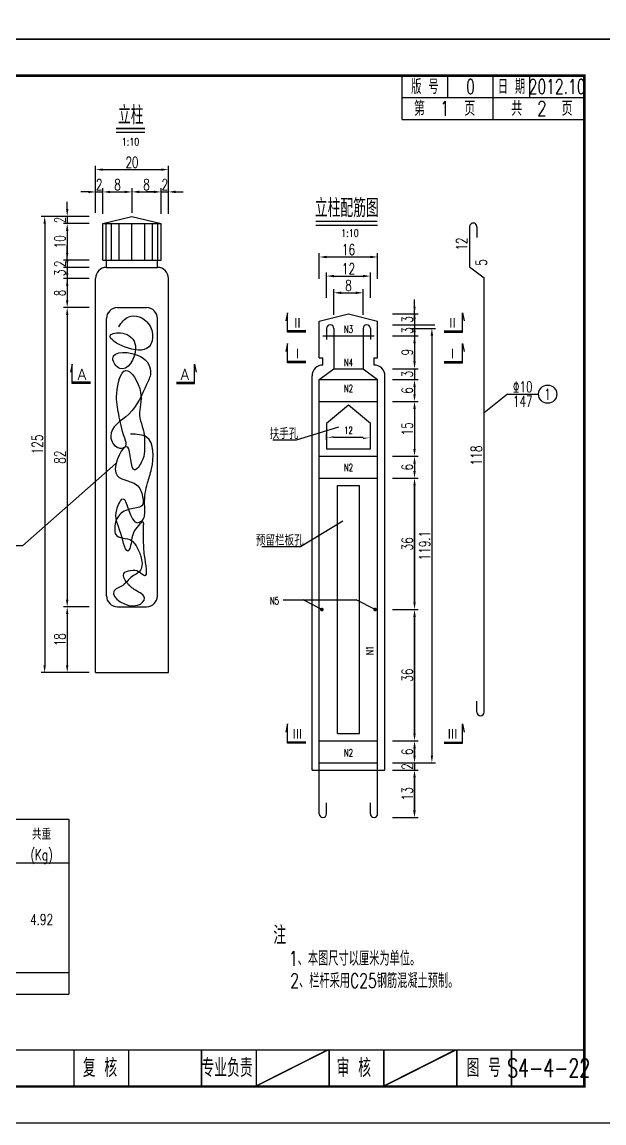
# Model space of a CAD drawing. Header units: millimetres. Extents: x -51 to 12129, y -1309 to -715.
# Drawn here: x 9865.5 to 10025.1, y -1308.7 to -1007 of the extents above; entities that cross this region are included whole.
import ezdxf
from ezdxf.enums import TextEntityAlignment as Align

# ---------------------------------------------------------------- set-up
doc = ezdxf.new("R2010")
doc.units = ezdxf.units.MM
doc.header["$LTSCALE"] = 0.25
for name, color, linetype in [('10', 1, 'Continuous'), ('DIMENSION', 2, 'Continuous'), ('图框', 7, 'Continuous'), ('尺寸标注', 2, 'Continuous'), ('文字', 7, 'Continuous'), ('标注', 4, 'Continuous'), ('次轮廓线', 7, 'Continuous'), ('钢筋', 6, 'Continuous')]:
    doc.layers.add(name, color=color, linetype=linetype)
doc.layers.add('TEXT', color=7, linetype='Continuous', lineweight=18)
doc.styles.get("Standard").update_dxf_attribs({"font": 'simplex1.shx', "width": 0.7, "bigfont": 'hztxt.shx'})
doc.styles.add('TEXT', font='simplex1.shx', dxfattribs={"width": 0.7, "bigfont": 'hztxt.shx'})
doc.dimstyles.new('比例：1：10', dxfattribs={"dimscale": 0, "dimtxt": 3, "dimasz": 2, "dimexe": 1, "dimexo": 1, "dimgap": 0.5, "dimtad": 1, "dimdec": 1, "dimzin": 9, "dimdsep": 46, "dimtxsty": 'Standard', "dimcen": 0.5, "dimclrd": 256, "dimclre": 256, "dimclrt": 256, "dimadec": 1, "dimazin": 2, "dimtfac": 1, "dimtdec": 1, "dimtix": 1, "dimtmove": 2, "dimatfit": 3, "dimfxl": 0, "dimtolj": 1, "dimtzin": 0, "dimlwd": -1, "dimlwe": -1, "dimarcsym": 0})

# ---------------------------------------------------------------- blocks, each defined once
blk = doc.blocks.new('DIM')
blk.add_lwpolyline([(-1, -0.1, 0.2, 0, 0), (0, 0, 0, 0, 0)], format="xyseb")
blk = doc.blocks.new('*D1504')
at = {"layer": 'Defpoints', "color": 0}
for p in [(9887.68, -1053.52), (9887.68, -1056.29), (9885.68, -1060.2)]:
    blk.add_point(p, dxfattribs=at)
at = {"layer": '标注'}
for p, q in [((9885.68, -1059.2), (9885.68, -1052.52)), ((9887.68, -1055.29), (9887.68, -1052.52)), ((9883.68, -1053.52), (9881.68, -1053.52)), ((9885.68, -1053.52), (9887.68, -1053.52)), ((9889.68, -1053.52), (9891.68, -1053.52))]:
    blk.add_line(p, q, dxfattribs=at)
for points in [[(9883.68, -1053.19), (9883.68, -1053.85), (9885.68, -1053.52)], [(9889.68, -1053.19), (9889.68, -1053.85), (9887.68, -1053.52)]]:
    blk.add_solid(points, dxfattribs=at)
at = {"layer": '标注', "insert": (9886.68, -1051.52), "char_height": 3, "attachment_point": 5}
blk.add_mtext('\\A1;2', dxfattribs=at)
blk = doc.blocks.new('*D1628')
at = {"layer": 'Defpoints', "color": 0}
for p in [(9895.68, -1053.52), (9895.68, -1060.21), (9887.68, -1062.21)]:
    blk.add_point(p, dxfattribs=at)
at = {"layer": '标注'}
for p, q in [((9887.68, -1059.52), (9887.68, -1052.52)), ((9895.68, -1059.21), (9895.68, -1052.52)), ((9889.68, -1053.52), (9893.68, -1053.52))]:
    blk.add_line(p, q, dxfattribs=at)
for points in [[(9889.68, -1053.19), (9889.68, -1053.85), (9887.68, -1053.52)], [(9893.68, -1053.19), (9893.68, -1053.85), (9895.68, -1053.52)]]:
    blk.add_solid(points, dxfattribs=at)
at = {"layer": '标注', "insert": (9891.68, -1051.52), "char_height": 3, "attachment_point": 5}
blk.add_mtext('\\A1;8', dxfattribs=at)
blk = doc.blocks.new('*D1629')
at = {"layer": 'Defpoints', "color": 0}
for p in [(9903.68, -1053.51), (9895.68, -1060.21), (9903.68, -1062.21)]:
    blk.add_point(p, dxfattribs=at)
at = {"layer": '标注'}
for p, q in [((9895.68, -1059.21), (9895.68, -1052.51)), ((9903.68, -1059.51), (9903.68, -1052.51)), ((9897.68, -1053.51), (9901.68, -1053.51))]:
    blk.add_line(p, q, dxfattribs=at)
for points in [[(9897.68, -1053.17), (9897.68, -1053.84), (9895.68, -1053.51)], [(9901.68, -1053.17), (9901.68, -1053.84), (9903.68, -1053.51)]]:
    blk.add_solid(points, dxfattribs=at)
at = {"layer": '标注', "insert": (9899.68, -1051.51), "char_height": 3, "attachment_point": 5}
blk.add_mtext('\\A1;8', dxfattribs=at)
blk = doc.blocks.new('*D1630')
at = {"layer": 'Defpoints', "color": 0}
for p in [(9905.68, -1053.51), (9903.68, -1059.51), (9905.68, -1078.67)]:
    blk.add_point(p, dxfattribs=at)
at = {"layer": '标注'}
for p, q in [((9903.68, -1058.51), (9903.68, -1052.51)), ((9905.68, -1059.51), (9905.68, -1052.51)), ((9901.68, -1053.51), (9899.68, -1053.51)), ((9903.68, -1053.51), (9905.68, -1053.51)), ((9907.68, -1053.51), (9909.68, -1053.51))]:
    blk.add_line(p, q, dxfattribs=at)
for points in [[(9901.68, -1053.17), (9901.68, -1053.84), (9903.68, -1053.51)], [(9907.68, -1053.17), (9907.68, -1053.84), (9905.68, -1053.51)]]:
    blk.add_solid(points, dxfattribs=at)
at = {"layer": '标注', "insert": (9904.68, -1051.51), "char_height": 3, "attachment_point": 5}
blk.add_mtext('\\A1;2', dxfattribs=at)
blk = doc.blocks.new('*D1505')
at = {"layer": 'Defpoints', "color": 0}
for p in [(9905.68, -1047.4), (9885.68, -1060.2), (9905.68, -1078.67)]:
    blk.add_point(p, dxfattribs=at)
at = {"layer": '标注'}
for p, q in [((9885.68, -1053.4), (9885.68, -1046.4)), ((9905.68, -1053.4), (9905.68, -1046.4)), ((9887.68, -1047.4), (9903.68, -1047.4))]:
    blk.add_line(p, q, dxfattribs=at)
for points in [[(9887.68, -1047.07), (9887.68, -1047.73), (9885.68, -1047.4)], [(9903.68, -1047.07), (9903.68, -1047.73), (9905.68, -1047.4)]]:
    blk.add_solid(points, dxfattribs=at)
at = {"layer": '标注', "insert": (9895.68, -1045.4), "char_height": 3, "attachment_point": 5}
blk.add_mtext('\\A1;20', dxfattribs=at)
blk = doc.blocks.new('*D1631')
at = {"layer": 'Defpoints', "color": 0}
for p in [(9895.68, -1060.21), (9877.91, -1062.21), (9895.62, -1062.21)]:
    blk.add_point(p, dxfattribs=at)
at = {"layer": '标注'}
for p, q in [((9877.91, -1058.21), (9877.91, -1056.21)), ((9883.91, -1060.21), (9876.91, -1060.21)), ((9877.91, -1060.21), (9877.91, -1062.21)), ((9883.91, -1062.21), (9876.91, -1062.21)), ((9877.91, -1064.21), (9877.91, -1066.21))]:
    blk.add_line(p, q, dxfattribs=at)
for points in [[(9877.58, -1058.21), (9878.24, -1058.21), (9877.91, -1060.21)], [(9877.58, -1064.21), (9878.24, -1064.21), (9877.91, -1062.21)]]:
    blk.add_solid(points, dxfattribs=at)
at = {"layer": '标注', "insert": (9875.91, -1061.21), "char_height": 3, "attachment_point": 5, "rotation": 90}
blk.add_mtext('\\A1;2', dxfattribs=at)
blk = doc.blocks.new('*D1506')
at = {"layer": 'Defpoints', "color": 0}
for p in [(9895.62, -1062.21), (9877.91, -1072.21), (9903.68, -1072.21)]:
    blk.add_point(p, dxfattribs=at)
at = {"layer": '标注'}
for p, q in [((9883.91, -1062.21), (9876.91, -1062.21)), ((9877.91, -1064.21), (9877.91, -1070.21)), ((9883.91, -1072.21), (9876.91, -1072.21))]:
    blk.add_line(p, q, dxfattribs=at)
for points in [[(9877.58, -1064.21), (9878.24, -1064.21), (9877.91, -1062.21)], [(9877.58, -1070.21), (9878.24, -1070.21), (9877.91, -1072.21)]]:
    blk.add_solid(points, dxfattribs=at)
at = {"layer": '标注', "insert": (9875.91, -1067.21), "char_height": 3, "attachment_point": 5, "rotation": 90}
blk.add_mtext('\\A1;10', dxfattribs=at)
blk = doc.blocks.new('*D1507')
at = {"layer": 'Defpoints', "color": 0}
for p in [(9895.62, -1072.21), (9877.91, -1074.21), (9890.1, -1074.21)]:
    blk.add_point(p, dxfattribs=at)
at = {"layer": '标注'}
for p, q in [((9877.91, -1070.21), (9877.91, -1068.21)), ((9883.91, -1072.21), (9876.91, -1072.21)), ((9877.91, -1072.21), (9877.91, -1074.21)), ((9883.91, -1074.21), (9876.91, -1074.21)), ((9877.91, -1076.21), (9877.91, -1078.21))]:
    blk.add_line(p, q, dxfattribs=at)
for points in [[(9877.58, -1070.21), (9878.24, -1070.21), (9877.91, -1072.21)], [(9877.58, -1076.21), (9878.24, -1076.21), (9877.91, -1074.21)]]:
    blk.add_solid(points, dxfattribs=at)
at = {"layer": '标注', "insert": (9875.91, -1073.21), "char_height": 3, "attachment_point": 5, "rotation": 90}
blk.add_mtext('\\A1;2', dxfattribs=at)
blk = doc.blocks.new('*D1632')
at = {"layer": 'Defpoints', "color": 0}
for p in [(9895.62, -1074.21), (9877.91, -1077.21), (9885.68, -1077.21)]:
    blk.add_point(p, dxfattribs=at)
at = {"layer": '标注'}
for p, q in [((9877.91, -1072.21), (9877.91, -1070.21)), ((9883.91, -1074.21), (9876.91, -1074.21)), ((9877.91, -1074.21), (9877.91, -1077.21)), ((9883.91, -1077.21), (9876.91, -1077.21)), ((9877.91, -1079.21), (9877.91, -1081.21))]:
    blk.add_line(p, q, dxfattribs=at)
for points in [[(9877.58, -1072.21), (9878.24, -1072.21), (9877.91, -1074.21)], [(9877.58, -1079.21), (9878.24, -1079.21), (9877.91, -1077.21)]]:
    blk.add_solid(points, dxfattribs=at)
at = {"layer": '标注', "insert": (9875.91, -1075.71), "char_height": 3, "attachment_point": 5, "rotation": 90}
blk.add_mtext('\\A1;3', dxfattribs=at)
blk = doc.blocks.new('*D1633')
at = {"layer": 'Defpoints', "color": 0}
for p in [(9885.68, -1077.21), (9877.91, -1085.21), (9893.04, -1085.21)]:
    blk.add_point(p, dxfattribs=at)
at = {"layer": '标注'}
for p, q in [((9883.91, -1077.21), (9876.91, -1077.21)), ((9877.91, -1079.21), (9877.91, -1083.21)), ((9883.91, -1085.21), (9876.91, -1085.21))]:
    blk.add_line(p, q, dxfattribs=at)
for points in [[(9877.58, -1079.21), (9878.24, -1079.21), (9877.91, -1077.21)], [(9877.58, -1083.21), (9878.24, -1083.21), (9877.91, -1085.21)]]:
    blk.add_solid(points, dxfattribs=at)
at = {"layer": '标注', "insert": (9875.91, -1081.21), "char_height": 3, "attachment_point": 5, "rotation": 90}
blk.add_mtext('\\A1;8', dxfattribs=at)
blk = doc.blocks.new('*D1508')
at = {"layer": 'Defpoints', "color": 0}
for p in [(9893.04, -1085.21), (9877.91, -1167.21), (9904.72, -1167.21)]:
    blk.add_point(p, dxfattribs=at)
at = {"layer": '标注'}
for p, q in [((9883.91, -1085.21), (9876.91, -1085.21)), ((9877.91, -1087.21), (9877.91, -1165.21)), ((9883.91, -1167.21), (9876.91, -1167.21))]:
    blk.add_line(p, q, dxfattribs=at)
for points in [[(9877.58, -1087.21), (9878.24, -1087.21), (9877.91, -1085.21)], [(9877.58, -1165.21), (9878.24, -1165.21), (9877.91, -1167.21)]]:
    blk.add_solid(points, dxfattribs=at)
at = {"layer": '标注', "insert": (9875.91, -1126.21), "char_height": 3, "attachment_point": 5, "rotation": 90}
blk.add_mtext('\\A1;82', dxfattribs=at)
blk = doc.blocks.new('*D1509')
at = {"layer": 'Defpoints', "color": 0}
for p in [(9893.04, -1167.21), (9877.91, -1185.21), (9904.72, -1185.21)]:
    blk.add_point(p, dxfattribs=at)
at = {"layer": '标注'}
for p, q in [((9883.91, -1167.21), (9876.91, -1167.21)), ((9877.91, -1169.21), (9877.91, -1183.21)), ((9883.91, -1185.21), (9876.91, -1185.21))]:
    blk.add_line(p, q, dxfattribs=at)
for points in [[(9877.58, -1169.21), (9878.24, -1169.21), (9877.91, -1167.21)], [(9877.58, -1183.21), (9878.24, -1183.21), (9877.91, -1185.21)]]:
    blk.add_solid(points, dxfattribs=at)
at = {"layer": '标注', "insert": (9875.91, -1176.21), "char_height": 3, "attachment_point": 5, "rotation": 90}
blk.add_mtext('\\A1;18', dxfattribs=at)
blk = doc.blocks.new('*D1634')
at = {"layer": 'Defpoints', "color": 0}
for p in [(9895.68, -1060.21), (9871.73, -1185.21), (9895.68, -1185.21)]:
    blk.add_point(p, dxfattribs=at)
at = {"layer": '标注'}
for p, q in [((9877.73, -1060.21), (9870.73, -1060.21)), ((9871.73, -1062.21), (9871.73, -1183.21)), ((9877.73, -1185.21), (9870.73, -1185.21))]:
    blk.add_line(p, q, dxfattribs=at)
for points in [[(9871.39, -1062.21), (9872.06, -1062.21), (9871.73, -1060.21)], [(9871.39, -1183.21), (9872.06, -1183.21), (9871.73, -1185.21)]]:
    blk.add_solid(points, dxfattribs=at)
at = {"layer": '标注', "insert": (9869.73, -1122.71), "char_height": 3, "attachment_point": 5, "rotation": 90}
blk.add_mtext('\\A1;125', dxfattribs=at)
blk = doc.blocks.new('*D1635')
at = {"layer": 'Defpoints', "color": 0}
for p in [(9959.05, -1081.16), (9951.05, -1092.96), (9959.05, -1092.96)]:
    blk.add_point(p, dxfattribs=at)
at = {"layer": '标注'}
for p, q in [((9951.05, -1087.16), (9951.05, -1080.16)), ((9953.05, -1081.16), (9957.05, -1081.16)), ((9959.05, -1087.16), (9959.05, -1080.16))]:
    blk.add_line(p, q, dxfattribs=at)
for points in [[(9953.05, -1080.83), (9953.05, -1081.5), (9951.05, -1081.16)], [(9957.05, -1080.83), (9957.05, -1081.5), (9959.05, -1081.16)]]:
    blk.add_solid(points, dxfattribs=at)
at = {"layer": '标注', "insert": (9955.05, -1079.16), "char_height": 3, "attachment_point": 5}
blk.add_mtext('\\A1;8', dxfattribs=at)
blk = doc.blocks.new('*D1636')
at = {"layer": 'Defpoints', "color": 0}
for p in [(9961.05, -1076.58), (9949.05, -1092.96), (9961.05, -1092.96)]:
    blk.add_point(p, dxfattribs=at)
at = {"layer": '标注'}
for p, q in [((9949.05, -1082.58), (9949.05, -1075.58)), ((9951.05, -1076.58), (9959.05, -1076.58)), ((9961.05, -1082.58), (9961.05, -1075.58))]:
    blk.add_line(p, q, dxfattribs=at)
for points in [[(9951.05, -1076.24), (9951.05, -1076.91), (9949.05, -1076.58)], [(9959.05, -1076.24), (9959.05, -1076.91), (9961.05, -1076.58)]]:
    blk.add_solid(points, dxfattribs=at)
at = {"layer": '标注', "insert": (9955.05, -1074.58), "char_height": 3, "attachment_point": 5}
blk.add_mtext('\\A1;12', dxfattribs=at)
blk = doc.blocks.new('*D1637')
at = {"layer": 'Defpoints', "color": 0}
for p in [(9963.05, -1071.34), (9947.05, -1093.06), (9963.05, -1093.06)]:
    blk.add_point(p, dxfattribs=at)
at = {"layer": '标注'}
for p, q in [((9947.05, -1077.34), (9947.05, -1070.34)), ((9963.05, -1077.34), (9963.05, -1070.34)), ((9949.05, -1071.34), (9961.05, -1071.34))]:
    blk.add_line(p, q, dxfattribs=at)
for points in [[(9949.05, -1071.01), (9949.05, -1071.68), (9947.05, -1071.34)], [(9961.05, -1071.01), (9961.05, -1071.68), (9963.05, -1071.34)]]:
    blk.add_solid(points, dxfattribs=at)
at = {"layer": '标注', "insert": (9955.05, -1069.34), "char_height": 3, "attachment_point": 5}
blk.add_mtext('\\A1;16', dxfattribs=at)
blk = doc.blocks.new('*D1638')
at = {"layer": 'Defpoints', "color": 0}
for p in [(9955.05, -1086.96), (9960.05, -1089.96), (9973.16, -1089.96)]:
    blk.add_point(p, dxfattribs=at)
at = {"layer": '标注'}
for p, q in [((9973.16, -1084.96), (9973.16, -1082.96)), ((9967.16, -1086.96), (9974.16, -1086.96)), ((9973.16, -1086.96), (9973.16, -1089.96)), ((9967.16, -1089.96), (9974.16, -1089.96)), ((9973.16, -1091.96), (9973.16, -1093.96))]:
    blk.add_line(p, q, dxfattribs=at)
for points in [[(9972.83, -1084.96), (9973.49, -1084.96), (9973.16, -1086.96)], [(9972.83, -1091.96), (9973.49, -1091.96), (9973.16, -1089.96)]]:
    blk.add_solid(points, dxfattribs=at)
at = {"layer": '标注', "insert": (9971.16, -1088.46), "char_height": 3, "attachment_point": 5, "rotation": 90}
blk.add_mtext('\\A1;3', dxfattribs=at)
blk = doc.blocks.new('*D1639')
at = {"layer": 'Defpoints', "color": 0}
for p in [(9959.05, -1090.91), (9959.05, -1209.96), (9977.92, -1209.96)]:
    blk.add_point(p, dxfattribs=at)
at = {"layer": '标注'}
for p, q in [((9971.92, -1090.91), (9978.92, -1090.91)), ((9977.92, -1092.91), (9977.92, -1207.96)), ((9971.92, -1209.96), (9978.92, -1209.96))]:
    blk.add_line(p, q, dxfattribs=at)
for points in [[(9977.59, -1092.91), (9978.25, -1092.91), (9977.92, -1090.91)], [(9977.59, -1207.96), (9978.25, -1207.96), (9977.92, -1209.96)]]:
    blk.add_solid(points, dxfattribs=at)
at = {"layer": '标注', "insert": (9975.92, -1150.43), "char_height": 3, "attachment_point": 5, "rotation": 90}
blk.add_mtext('\\A1;119.1', dxfattribs=at)
blk = doc.blocks.new('*D1510')
at = {"layer": 'Defpoints', "color": 0}
for p in [(9959.44, -1211.96), (9959.88, -1209.96), (9973.16, -1211.96)]:
    blk.add_point(p, dxfattribs=at)
at = {"layer": '标注'}
for p, q in [((9973.16, -1207.96), (9973.16, -1205.96)), ((9967.16, -1209.96), (9974.16, -1209.96)), ((9967.16, -1211.96), (9974.16, -1211.96)), ((9973.16, -1209.96), (9973.16, -1211.96)), ((9973.16, -1213.96), (9973.16, -1215.96))]:
    blk.add_line(p, q, dxfattribs=at)
for points in [[(9972.83, -1207.96), (9973.49, -1207.96), (9973.16, -1209.96)], [(9972.83, -1213.96), (9973.49, -1213.96), (9973.16, -1211.96)]]:
    blk.add_solid(points, dxfattribs=at)
at = {"layer": '标注', "insert": (9971.16, -1210.96), "char_height": 3, "attachment_point": 5, "rotation": 90}
blk.add_mtext('\\A1;2', dxfattribs=at)
blk = doc.blocks.new('*D1511')
at = {"layer": 'Defpoints', "color": 0}
for p in [(9960.05, -1089.96), (9963.05, -1092.96), (9973.16, -1092.96)]:
    blk.add_point(p, dxfattribs=at)
at = {"layer": '标注'}
for p, q in [((9973.16, -1087.96), (9973.16, -1085.96)), ((9967.16, -1089.96), (9974.16, -1089.96)), ((9973.16, -1089.96), (9973.16, -1092.96)), ((9967.16, -1092.96), (9974.16, -1092.96)), ((9973.16, -1094.96), (9973.16, -1096.96))]:
    blk.add_line(p, q, dxfattribs=at)
for points in [[(9972.83, -1087.96), (9973.49, -1087.96), (9973.16, -1089.96)], [(9972.83, -1094.96), (9973.49, -1094.96), (9973.16, -1092.96)]]:
    blk.add_solid(points, dxfattribs=at)
at = {"layer": '标注', "insert": (9971.16, -1091.46), "char_height": 3, "attachment_point": 5, "rotation": 90}
blk.add_mtext('\\A1;3', dxfattribs=at)
blk = doc.blocks.new('*D1640')
at = {"layer": 'Defpoints', "color": 0}
for p in [(9960.05, -1092.96), (9959.05, -1101.96), (9973.16, -1101.96)]:
    blk.add_point(p, dxfattribs=at)
at = {"layer": '标注'}
for p, q in [((9967.16, -1092.96), (9974.16, -1092.96)), ((9973.16, -1094.96), (9973.16, -1099.96)), ((9967.16, -1101.96), (9974.16, -1101.96))]:
    blk.add_line(p, q, dxfattribs=at)
for points in [[(9972.83, -1094.96), (9973.49, -1094.96), (9973.16, -1092.96)], [(9972.83, -1099.96), (9973.49, -1099.96), (9973.16, -1101.96)]]:
    blk.add_solid(points, dxfattribs=at)
at = {"layer": '标注', "insert": (9971.16, -1097.46), "char_height": 3, "attachment_point": 5, "rotation": 90}
blk.add_mtext('\\A1;9', dxfattribs=at)
blk = doc.blocks.new('*D1641')
at = {"layer": 'Defpoints', "color": 0}
for p in [(9959.05, -1101.96), (9960.18, -1104.96), (9973.16, -1104.96)]:
    blk.add_point(p, dxfattribs=at)
at = {"layer": '标注'}
for p, q in [((9973.16, -1099.96), (9973.16, -1097.96)), ((9967.16, -1101.96), (9974.16, -1101.96)), ((9973.16, -1101.96), (9973.16, -1104.96)), ((9967.16, -1104.96), (9974.16, -1104.96)), ((9973.16, -1106.96), (9973.16, -1108.96))]:
    blk.add_line(p, q, dxfattribs=at)
for points in [[(9972.83, -1099.96), (9973.49, -1099.96), (9973.16, -1101.96)], [(9972.83, -1106.96), (9973.49, -1106.96), (9973.16, -1104.96)]]:
    blk.add_solid(points, dxfattribs=at)
at = {"layer": '标注', "insert": (9971.16, -1103.46), "char_height": 3, "attachment_point": 5, "rotation": 90}
blk.add_mtext('\\A1;3', dxfattribs=at)
blk = doc.blocks.new('*D1642')
at = {"layer": 'Defpoints', "color": 0}
for p in [(9960.18, -1104.96), (9960.18, -1110.96), (9973.16, -1110.96)]:
    blk.add_point(p, dxfattribs=at)
at = {"layer": '标注'}
for p, q in [((9967.16, -1104.96), (9974.16, -1104.96)), ((9973.16, -1106.96), (9973.16, -1108.96)), ((9967.16, -1110.96), (9974.16, -1110.96))]:
    blk.add_line(p, q, dxfattribs=at)
for points in [[(9972.83, -1106.96), (9973.49, -1106.96), (9973.16, -1104.96)], [(9972.83, -1108.96), (9973.49, -1108.96), (9973.16, -1110.96)]]:
    blk.add_solid(points, dxfattribs=at)
at = {"layer": '标注', "insert": (9971.16, -1107.96), "char_height": 3, "attachment_point": 5, "rotation": 90}
blk.add_mtext('\\A1;6', dxfattribs=at)
blk = doc.blocks.new('*D1643')
at = {"layer": 'Defpoints', "color": 0}
for p in [(9960.18, -1110.96), (9961.48, -1125.96), (9973.16, -1125.96)]:
    blk.add_point(p, dxfattribs=at)
at = {"layer": '标注'}
for p, q in [((9967.16, -1110.96), (9974.16, -1110.96)), ((9973.16, -1112.96), (9973.16, -1123.96)), ((9967.16, -1125.96), (9974.16, -1125.96))]:
    blk.add_line(p, q, dxfattribs=at)
for points in [[(9972.83, -1112.96), (9973.49, -1112.96), (9973.16, -1110.96)], [(9972.83, -1123.96), (9973.49, -1123.96), (9973.16, -1125.96)]]:
    blk.add_solid(points, dxfattribs=at)
at = {"layer": '标注', "insert": (9971.16, -1118.46), "char_height": 3, "attachment_point": 5, "rotation": 90}
blk.add_mtext('\\A1;15', dxfattribs=at)
blk = doc.blocks.new('*D1644')
at = {"layer": 'Defpoints', "color": 0}
for p in [(9961.48, -1125.96), (9961.33, -1131.96), (9973.16, -1131.96)]:
    blk.add_point(p, dxfattribs=at)
at = {"layer": '标注'}
for p, q in [((9967.16, -1125.96), (9974.16, -1125.96)), ((9973.16, -1127.96), (9973.16, -1129.96)), ((9967.16, -1131.96), (9974.16, -1131.96))]:
    blk.add_line(p, q, dxfattribs=at)
for points in [[(9972.83, -1127.96), (9973.49, -1127.96), (9973.16, -1125.96)], [(9972.83, -1129.96), (9973.49, -1129.96), (9973.16, -1131.96)]]:
    blk.add_solid(points, dxfattribs=at)
at = {"layer": '标注', "insert": (9971.16, -1128.96), "char_height": 3, "attachment_point": 5, "rotation": 90}
blk.add_mtext('\\A1;6', dxfattribs=at)
blk = doc.blocks.new('*D1645')
at = {"layer": 'Defpoints', "color": 0}
for p in [(9961.33, -1131.96), (9962.35, -1167.96), (9973.16, -1167.96)]:
    blk.add_point(p, dxfattribs=at)
at = {"layer": '标注'}
for p, q in [((9967.16, -1131.96), (9974.16, -1131.96)), ((9973.16, -1133.96), (9973.16, -1165.96)), ((9967.16, -1167.96), (9974.16, -1167.96))]:
    blk.add_line(p, q, dxfattribs=at)
for points in [[(9972.83, -1133.96), (9973.49, -1133.96), (9973.16, -1131.96)], [(9972.83, -1165.96), (9973.49, -1165.96), (9973.16, -1167.96)]]:
    blk.add_solid(points, dxfattribs=at)
at = {"layer": '标注', "insert": (9971.16, -1149.96), "char_height": 3, "attachment_point": 5, "rotation": 90}
blk.add_mtext('\\A1;36', dxfattribs=at)
blk = doc.blocks.new('*D1646')
at = {"layer": 'Defpoints', "color": 0}
for p in [(9962.35, -1167.96), (9959.91, -1203.96), (9973.16, -1203.96)]:
    blk.add_point(p, dxfattribs=at)
at = {"layer": '标注'}
for p, q in [((9967.16, -1167.96), (9974.16, -1167.96)), ((9973.16, -1169.96), (9973.16, -1201.96)), ((9967.16, -1203.96), (9974.16, -1203.96))]:
    blk.add_line(p, q, dxfattribs=at)
for points in [[(9972.83, -1169.96), (9973.49, -1169.96), (9973.16, -1167.96)], [(9972.83, -1201.96), (9973.49, -1201.96), (9973.16, -1203.96)]]:
    blk.add_solid(points, dxfattribs=at)
at = {"layer": '标注', "insert": (9971.16, -1185.96), "char_height": 3, "attachment_point": 5, "rotation": 90}
blk.add_mtext('\\A1;36', dxfattribs=at)
blk = doc.blocks.new('*D1647')
at = {"layer": 'Defpoints', "color": 0}
for p in [(9959.91, -1203.96), (9961.68, -1209.96), (9973.16, -1209.96)]:
    blk.add_point(p, dxfattribs=at)
at = {"layer": '标注'}
for p, q in [((9967.16, -1203.96), (9974.16, -1203.96)), ((9973.16, -1205.96), (9973.16, -1207.96)), ((9967.16, -1209.96), (9974.16, -1209.96))]:
    blk.add_line(p, q, dxfattribs=at)
for points in [[(9972.83, -1205.96), (9973.49, -1205.96), (9973.16, -1203.96)], [(9972.83, -1207.96), (9973.49, -1207.96), (9973.16, -1209.96)]]:
    blk.add_solid(points, dxfattribs=at)
at = {"layer": '标注', "insert": (9971.16, -1206.96), "char_height": 3, "attachment_point": 5, "rotation": 90}
blk.add_mtext('\\A1;6', dxfattribs=at)
blk = doc.blocks.new('*D1648')
at = {"layer": 'Defpoints', "color": 0}
for p in [(9962.19, -1211.96), (9962.04, -1224.96), (9973.16, -1224.96)]:
    blk.add_point(p, dxfattribs=at)
at = {"layer": '标注'}
for p, q in [((9967.16, -1211.96), (9974.16, -1211.96)), ((9973.16, -1213.96), (9973.16, -1222.96)), ((9967.16, -1224.96), (9974.16, -1224.96))]:
    blk.add_line(p, q, dxfattribs=at)
for points in [[(9972.83, -1213.96), (9973.49, -1213.96), (9973.16, -1211.96)], [(9972.83, -1222.96), (9973.49, -1222.96), (9973.16, -1224.96)]]:
    blk.add_solid(points, dxfattribs=at)
at = {"layer": '标注', "insert": (9971.16, -1218.46), "char_height": 3, "attachment_point": 5, "rotation": 90}
blk.add_mtext('\\A1;13', dxfattribs=at)
blk = doc.blocks.new('series')
at = {"width": 0.75}
for tag, height, p in [('页码', 4, (-35, -19)), ('图名', 5, (-220, -282)), ('图号', 5, (-20, -282))]:
    blk.add_attdef(tag, text='', height=height, dxfattribs=at).set_placement(p, align=Align.MIDDLE_CENTER)
blk = doc.blocks.new('123')
at = {"layer": '图框', "color": 2}
blk.add_lwpolyline([(369.33, -1011.65), (369.33, -714.65), (-50.67, -714.65), (-50.67, -1011.65)], close=True, dxfattribs=at)

msp = doc.modelspace()

# ---------------------------------------------------------------- linework, layer by layer
for p, q in [((9888.6039, -1072.20929), (9888.6039, -1062.20929)), ((9890.05931, -1072.20929), (9890.05931, -1062.20929)), ((9892.17628, -1072.20929), (9892.17628, -1062.20929)), ((9895.61634, -1072.20929), (9895.61634, -1062.20929)), ((9899.1792, -1072.20929), (9899.1792, -1062.20929)), ((9901.29616, -1072.20929), (9901.29616, -1062.20929)), ((9902.75157, -1072.20929), (9902.75157, -1062.20929)), ((9969.353, -1089.95642), (9978.75512, -1089.95642)), ((9949.04738, -1121.45642), (9949.04738, -1119.84379)), ((9959.04738, -1120.84379), (9951.04738, -1120.84379)), ((9961.04738, -1121.45642), (9961.04738, -1119.84379)), ((9969.353, -1125.95642), (9974.1609, -1125.95642)), ((9969.353, -1131.95642), (9974.1609, -1131.95642)), ((9973.1609, -1165.95642), (9973.1609, -1133.95642)), ((9969.353, -1167.95642), (9974.1609, -1167.95642)), ((9973.1609, -1201.95642), (9973.1609, -1169.95642)), ((9969.353, -1209.95642), (9974.1609, -1209.95642)), ((9969.353, -1209.95642), (9974.1609, -1209.95642)), ((9969.353, -1209.95642), (9978.75512, -1209.95642)), ((9969.353, -1211.95642), (9974.1609, -1211.95642)), ((9973.1609, -1222.95642), (9973.1609, -1213.95642)), ((9969.353, -1224.95642), (9974.1609, -1224.95642)), ((9929.33091, -1298.65472), (9949.33091, -1288.65472)), ((9964.33091, -1298.65472), (9984.33091, -1288.65472))]:
    msp.add_line(p, q)
at = {"const_width": 0.7}
msp.add_lwpolyline([(10019.75412, -1021.65471), (9639.75412, -1021.65471), (9639.75412, -1298.65471), (10019.75412, -1298.65471)], close=True, dxfattribs=at)
at = {"color": 1}
for points in [[(9758.38046, -1225.37909), (9878.38046, -1225.37909)], [(9878.38046, -1225.37909), (9878.38046, -1273.37909)], [(9758.38046, -1273.37909), (9878.38046, -1273.37909)]]:
    msp.add_lwpolyline(points, dxfattribs=at)
at = {"const_width": 0.4}
for points in [[(9639.75412, -1288.65471), (10019.75412, -1288.65471)], [(9914.75412, -1298.65471), (9914.75412, -1288.65471)], [(9929.75412, -1298.65471), (9929.75412, -1288.65471)], [(9949.75412, -1298.65471), (9949.75412, -1288.65471)], [(9964.75412, -1298.65471), (9964.75412, -1288.65471)], [(9984.75412, -1298.65471), (9984.75412, -1288.65471)], [(9999.75412, -1298.65471), (9999.75412, -1288.65471)]]:
    msp.add_lwpolyline(points, dxfattribs=at)
at = {"start_tangent": (-0.089666301, 0.995971864)}
msp.add_spline([(9892.03858, -1090.44838), (9894.76705, -1087.72239), (9900.22398, -1089.63058), (9899.67828, -1096.44554), (9889.85581, -1092.62916), (9893.67567, -1092.35656), (9896.67697, -1096.44554), (9892.31143, -1101.89751), (9890.40151, -1099.17153), (9898.04121, -1098.62633), (9900.76967, -1103.2605), (9899.67828, -1106.25908), (9894.76705, -1114.43704), (9889.85581, -1120.43421), (9892.31143, -1123.70539), (9893.94851, -1123.16019), (9893.67567, -1120.9794), (9892.03858, -1114.43704), (9891.49289, -1108.71247), (9893.94851, -1102.44271), (9898.04121, -1108.43987), (9897.76836, -1114.70964), (9899.13259, -1120.9794), (9899.13259, -1121.7972), (9898.31405, -1127.52176), (9896.40413, -1129.70255), (9894.4942, -1123.43279), (9891.22004, -1130.52035), (9896.94982, -1133.79153), (9898.5869, -1137.06271), (9898.5869, -1139.24349), (9895.58558, -1140.33389), (9892.03858, -1142.24208), (9890.9472, -1146.05846), (9891.22004, -1147.42145), (9895.58558, -1149.05704), (9896.40413, -1149.87484), (9897.22267, -1151.23783), (9898.31405, -1154.23641), (9898.31405, -1156.4172), (9897.49551, -1157.78019), (9896.13128, -1158.59798), (9893.12997, -1161.32397), (9890.67435, -1162.95956), (9897.22267, -1166.77594), (9899.13259, -1164.86775), (9896.67697, -1162.68696), (9894.22135, -1160.50617), (9893.40281, -1158.05279), (9895.31274, -1157.23499), (9897.49551, -1157.50759), (9899.13259, -1158.59798), (9899.13259, -1153.14602), (9898.85974, -1149.32964), (9898.85974, -1144.96807), (9898.85974, -1144.15027), (9896.40413, -1146.33106), (9895.31274, -1150.42003), (9894.76705, -1151.78302), (9892.58428, -1147.14885), (9891.49289, -1140.60649), (9893.12997, -1137.60791), (9897.22267, -1144.15027), (9898.85974, -1143.05988), (9899.13259, -1142.24208), (9899.13259, -1138.9709), (9899.95113, -1133.24633), (9901.04251, -1129.42995), (9899.67828, -1120.7068), (9895.31274, -1119.88901)], degree=3, dxfattribs=at)
at = {"layer": '10', "linetype": 'Continuous'}
for p, q in [((9887.67774, -1062.20929), (9895.67774, -1060.20929)), ((9895.67774, -1060.20929), (9903.67774, -1062.20929)), ((9887.67774, -1062.20929), (9903.67774, -1062.20929)), ((9887.67774, -1072.20929), (9887.67774, -1062.20929)), ((9903.67774, -1072.20929), (9903.67774, -1062.20929)), ((9887.67774, -1072.20929), (9888.67774, -1072.20929)), ((9888.67774, -1074.20929), (9888.67774, -1072.20929)), ((9888.67774, -1072.20929), (9902.67774, -1072.20929)), ((9902.67774, -1074.20929), (9902.67774, -1072.20929)), ((9902.67774, -1072.20929), (9903.67774, -1072.20929)), ((9888.67774, -1074.20929), (9902.67774, -1074.20929)), ((9885.67774, -1175.20929), (9885.67774, -1077.20929)), ((9905.67774, -1175.20929), (9905.67774, -1077.20929)), ((9885.67774, -1185.20929), (9885.67774, -1175.20929)), ((9905.67774, -1185.20929), (9905.67774, -1175.20929)), ((9885.67774, -1185.20929), (9905.67774, -1185.20929))]:
    msp.add_line(p, q, dxfattribs=at)
at = {"layer": '10', "color": 7, "linetype": 'Continuous'}
for p, q in [((9945.04738, -1211.95642), (9945.04738, -1201.95642)), ((9965.04738, -1211.95642), (9965.04738, -1201.95642)), ((9945.04738, -1211.95642), (9965.04738, -1211.95642))]:
    msp.add_line(p, q, dxfattribs=at)
at = {"layer": '10', "linetype": 'Continuous'}
for centre in [(9947.74738, -1167.95642), (9947.74738, -1167.95642), (9962.34738, -1167.95642), (9962.34738, -1167.95642)]:
    msp.add_circle(centre, 0.3, dxfattribs=at)
for centre, start, end in [((9888.67774, -1077.20929), 90, 180), ((9902.67774, -1077.20929), 0, 90)]:
    msp.add_arc(centre, 3, start, end, dxfattribs=at)
at = {"layer": 'DIMENSION', "color": 6}
for p, q in [((9891.67774, -1085.20929), (9899.67774, -1085.20929)), ((9888.67774, -1164.20929), (9888.67774, -1088.20929)), ((9902.67774, -1164.20929), (9902.67774, -1088.20929)), ((9891.67774, -1167.20929), (9899.67774, -1167.20929))]:
    msp.add_line(p, q, dxfattribs=at)
at = {"layer": 'DIMENSION', "color": 7, "linetype": 'Continuous'}
for p, q in [((9947.04738, -1088.95642), (9955.04738, -1086.95642)), ((9947.04738, -1098.95642), (9947.04738, -1088.95642)), ((9955.04738, -1086.95642), (9963.04738, -1088.95642)), ((9963.04738, -1098.95642), (9963.04738, -1088.95642)), ((9947.04738, -1098.95642), (9948.04738, -1098.95642)), ((9948.04738, -1100.95642), (9948.04738, -1098.95642)), ((9962.04738, -1100.95642), (9962.04738, -1098.95642)), ((9962.04738, -1098.95642), (9963.04738, -1098.95642)), ((9945.04738, -1201.95642), (9945.04738, -1103.95642)), ((9965.04738, -1201.95642), (9965.04738, -1103.95642)), ((9955.04738, -1111.95642), (9949.04738, -1116.95642)), ((9961.04738, -1116.95642), (9955.04738, -1111.95642)), ((9949.04738, -1116.95642), (9949.04738, -1123.95642)), ((9961.04738, -1123.95642), (9961.04738, -1116.95642)), ((9949.04738, -1123.95642), (9961.04738, -1123.95642)), ((9952.04738, -1201.95642), (9952.04738, -1133.95642)), ((9952.04738, -1133.95642), (9958.04738, -1133.95642)), ((9958.04738, -1201.95642), (9958.04738, -1133.95642)), ((9952.04738, -1201.95642), (9958.04738, -1201.95642))]:
    msp.add_line(p, q, dxfattribs=at)
at = {"layer": 'DIMENSION', "color": 6}
for centre, start, end in [((9891.67774, -1088.20929), 90, 180), ((9899.67774, -1088.20929), 0, 90), ((9891.67774, -1164.20929), 180, 270), ((9899.67774, -1164.20929), 270, 0)]:
    msp.add_arc(centre, 3, start, end, dxfattribs=at)
at = {"layer": 'DIMENSION', "color": 7, "linetype": 'Continuous'}
for centre, start, end in [((9948.04738, -1103.95642), 90, 180), ((9962.04738, -1103.95642), 0, 90)]:
    msp.add_arc(centre, 3, start, end, dxfattribs=at)
at = {"layer": '图框', "linetype": 'Continuous'}
for p, q in [((9949.54252, -1288.65472), (9929.54252, -1298.65472)), ((9964.54252, -1298.65472), (9984.54252, -1288.65472))]:
    msp.add_line(p, q, dxfattribs=at)
at = {"layer": '图框', "const_width": 0.4}
for points in [[(9879.75412, -1298.65471), (9879.75412, -1288.65471)], [(9894.75412, -1298.65471), (9894.75412, -1288.65471)], [(9914.75412, -1298.65471), (9914.75412, -1288.65471)]]:
    msp.add_lwpolyline(points, dxfattribs=at)
at = {"layer": '尺寸标注'}
msp.add_line((9998.49503, -1108.93269), (10007.17864, -1108.93269), dxfattribs=at)
at = {"layer": '文字'}
for p, q in [((9891.29138, -1037.12602), (9899.24365, -1037.12602)), ((9946.06224, -1062.59306), (9963.00218, -1062.59306)), ((9758.38046, -1237.37909), (9878.38046, -1237.37909)), ((9758.38046, -1267.37909), (9878.38046, -1267.37909))]:
    msp.add_line(p, q, dxfattribs=at)
at = {"layer": '文字', "const_width": 0.4}
for points in [[(9891.29138, -1036.12602), (9899.24365, -1036.12602)], [(9946.06224, -1061.59306), (9963.00218, -1061.59306)]]:
    msp.add_lwpolyline(points, dxfattribs=at)
at = {"layer": '文字'}
msp.add_circle((10009.67864, -1108.93269), 2.5, dxfattribs=at)
at = {"layer": '标注'}
for p, q in [((9887.67774, -1057.35218), (9887.67774, -1052.51868)), ((9880.51634, -1074.20929), (9876.91018, -1074.20929)), ((9880.51634, -1077.20929), (9876.91018, -1077.20929)), ((9880.51634, -1077.20929), (9876.91018, -1077.20929)), ((9998.64573, -1108.93269), (9992.22958, -1114.01343)), ((9998.64573, -1108.93269), (10007.17864, -1108.93269)), ((9952.29749, -1117.97315), (9940.71275, -1121.53444)), ((9940.71275, -1121.53444), (9934.27961, -1121.53444)), ((9891.28677, -1127.96264), (9865.6908, -1150.52323)), ((9953.47599, -1143.72522), (9941.89125, -1150.77391)), ((9865.6908, -1150.52323), (9853.21768, -1150.52323)), ((9941.89125, -1150.77391), (9931.29049, -1150.77391)), ((9937.1757, -1165.28544), (9957.1757, -1165.28544)), ((9947.74738, -1167.95642), (9942.5757, -1165.28544)), ((9962.34738, -1167.95642), (9957.1757, -1165.28544))]:
    msp.add_line(p, q, dxfattribs=at)
at = {"layer": '次轮廓线'}
for p, q in [((9969.75412, -1033.65471), (9969.75412, -1021.65471)), ((9982.25412, -1027.65471), (9982.25412, -1021.65471)), ((9994.75412, -1027.65471), (9994.75412, -1021.65471)), ((10004.75412, -1027.65471), (10004.75412, -1021.65471)), ((9969.75412, -1027.65471), (10019.75412, -1027.65471)), ((9994.75412, -1033.65471), (9994.75412, -1027.65471)), ((9969.75412, -1033.65471), (10019.75412, -1033.65471))]:
    msp.add_line(p, q, dxfattribs=at)
at = {"layer": '钢筋'}
for p, q in [((9988.26999, -1063.03894), (9988.26999, -1074.03894)), ((9990.26999, -1063.03894), (9990.26999, -1066.03894)), ((9988.26999, -1074.03894), (9992.26999, -1077.03894)), ((9992.26999, -1174.03894), (9992.26999, -1077.03894)), ((9938.3464, -1086.61617), (9937.89508, -1088.84509)), ((9938.3464, -1091.91617), (9938.3464, -1086.61617)), ((9986.28375, -1091.91617), (9986.28375, -1086.61617)), ((9986.28375, -1086.61617), (9986.73508, -1088.84509)), ((9943.3464, -1091.61617), (9938.3464, -1091.61617)), ((9943.3464, -1091.91617), (9938.3464, -1091.91617)), ((9949.04738, -1090.95642), (9949.04738, -1093.95642)), ((9951.04738, -1090.95642), (9951.04738, -1101.95642)), ((9959.04738, -1090.95642), (9959.04738, -1101.95642)), ((9961.04738, -1090.95642), (9961.04738, -1093.95642)), ((9981.28375, -1091.61617), (9986.28375, -1091.61617)), ((9981.28375, -1091.91617), (9986.28375, -1091.91617)), ((9938.3464, -1095.02447), (9937.89508, -1097.25339)), ((9938.3464, -1100.32447), (9938.3464, -1095.02447)), ((9948.04738, -1092.95642), (9962.04738, -1092.95642)), ((9986.28375, -1100.32447), (9986.28375, -1095.02447)), ((9986.28375, -1095.02447), (9986.73508, -1097.25339)), ((9879.26588, -1100.67088), (9878.81455, -1102.8998)), ((9879.26588, -1105.97088), (9879.26588, -1100.67088)), ((9912.85001, -1105.97088), (9912.85001, -1100.67088)), ((9912.85001, -1100.67088), (9913.30134, -1102.8998)), ((9943.3464, -1100.02447), (9938.3464, -1100.02447)), ((9943.3464, -1100.32447), (9938.3464, -1100.32447)), ((9981.28375, -1100.02447), (9986.28375, -1100.02447)), ((9981.28375, -1100.32447), (9986.28375, -1100.32447)), ((9947.04738, -1104.95642), (9951.04738, -1101.95642)), ((9951.04738, -1101.95642), (9959.04738, -1101.95642)), ((9959.04738, -1101.95642), (9963.04738, -1104.95642)), ((9884.26588, -1105.67088), (9879.26588, -1105.67088)), ((9884.26588, -1105.97088), (9879.26588, -1105.97088)), ((9907.85001, -1105.67088), (9912.85001, -1105.67088)), ((9907.85001, -1105.97088), (9912.85001, -1105.97088)), ((9947.04738, -1201.95642), (9947.04738, -1104.95642)), ((9947.04738, -1104.95642), (9963.04738, -1104.95642)), ((9963.04738, -1201.95642), (9963.04738, -1104.95642)), ((9947.04738, -1110.95642), (9963.04738, -1110.95642)), ((9947.04738, -1125.95642), (9963.04738, -1125.95642)), ((9947.04738, -1131.95642), (9963.04738, -1131.95642)), ((9992.26999, -1196.03894), (9992.26999, -1174.03894)), ((9990.26999, -1196.03894), (9990.26999, -1193.03894)), ((9938.3464, -1199.29023), (9937.89508, -1201.51916)), ((9938.3464, -1204.59023), (9938.3464, -1199.29023)), ((9986.28375, -1204.59023), (9986.28375, -1199.29023)), ((9986.28375, -1199.29023), (9986.73508, -1201.51916)), ((9947.04738, -1223.95642), (9947.04738, -1201.95642)), ((9963.04738, -1223.95642), (9963.04738, -1201.95642)), ((9943.3464, -1204.29023), (9938.3464, -1204.29023)), ((9943.3464, -1204.59023), (9938.3464, -1204.59023)), ((9947.04738, -1203.95642), (9963.04738, -1203.95642)), ((9981.28375, -1204.29023), (9986.28375, -1204.29023)), ((9981.28375, -1204.59023), (9986.28375, -1204.59023)), ((9947.04738, -1209.95642), (9963.04738, -1209.95642)), ((9949.04738, -1223.95642), (9949.04738, -1220.95642)), ((9961.04738, -1223.95642), (9961.04738, -1220.95642))]:
    msp.add_line(p, q, dxfattribs=at)
at = {"layer": '钢筋', "const_width": 0.5}
for points in [[(9947.49738, -1167.95642, 1), (9947.99738, -1167.95642, 1)], [(9962.09738, -1167.95642, 1), (9962.59738, -1167.95642, 1)]]:
    msp.add_lwpolyline(points, format="xyb", close=True, dxfattribs=at)
at = {"layer": '钢筋'}
for centre, start, end in [((9989.26999, -1063.03894), 0, 180), ((9950.04738, -1090.95642), 0, 180), ((9960.04738, -1090.95642), 0, 180), ((9991.26999, -1196.03894), 180, 0), ((9948.04738, -1223.95642), 180, 0), ((9962.04738, -1223.95642), 180, 0)]:
    msp.add_arc(centre, 1, start, end, dxfattribs=at)

# ---------------------------------------------------------------- block references
ref = msp.add_blockref('series', (10029.75412, -1011.65471))
ref.add_attrib('页码', '第  1  页    共  2  页', dxfattribs={"height": 4, "width": 0.75}).set_placement((9994.75412, -1030.65471), align=Align.MIDDLE_CENTER)
at = {"xscale": 2, "yscale": 2, "zscale": 2}
for p, rotation in [((9949.04738, -1120.84379), 180), ((9973.1609, -1224.95642), 270)]:
    msp.add_blockref('DIM', p, dxfattribs=dict(at, rotation=rotation))
msp.add_blockref('DIM', (9961.04738, -1120.84379), dxfattribs=at)
at = {"layer": '标注'}
for p in [(9660, 0), (9660, -297)]:
    msp.add_blockref('123', p, dxfattribs=at)

# ---------------------------------------------------------------- texts
at = {"color": 7, "style": 'TEXT', "width": 0.8}
for p in [(9895.2735, -1039.75244), (9955.45843, -1064.78931)]:
    msp.add_text('1:10', height=2, dxfattribs=at).set_placement(p, align=Align.MIDDLE)
at = {"color": 7, "width": 0.7}
for s, height, p in [('注', 5, (9934.43225, -1259.69241)), ('1、本图尺寸以厘米为单位。', 4, (9938.72332, -1265.55174)), ('2、栏杆采用C25钢筋混凝土预制。', 4, (9939.07391, -1271.66348))]:
    msp.add_text(s, height=height, dxfattribs=at).set_placement(p)
at = {"width": 0.7}
for s, p in [('专业负责', (9921.74435, -1293.56012)), ('审 核', (9956.51815, -1293.56012)), ('图 号', (9992.13732, -1293.56012)), ('S4-4-22', (10009.95697, -1293.56013))]:
    msp.add_text(s, height=5, dxfattribs=at).set_placement(p, align=Align.MIDDLE_CENTER)
at = {"color": 7, "char_height": 3, "attachment_point": 5, "rotation": 90}
for s, insert in [('12', (9986.08843, -1067.78159)), ('5', (9991.48537, -1072.83662)), ('118', (9990.13614, -1125.74596))]:
    msp.add_mtext(s, dxfattribs=dict(at, insert=insert))
at = {"color": 7, "char_height": 2, "attachment_point": 5, "style": 'TEXT'}
for s, insert in [('N3', (9955.04738, -1091.13447)), ('N4', (9955.04738, -1100.26602)), ('N2', (9955.04738, -1107.38554)), ('\\A1;12', (9955.04738, -1118.84379)), ('N2', (9955.04738, -1129.05363)), ('N5', (9934.72958, -1165.53815)), ('N2', (9955.04738, -1207.24116))]:
    msp.add_mtext(s, dxfattribs=dict(at, insert=insert))
at = {"color": 7, "insert": (9960.91286, -1179.1306), "char_height": 2, "attachment_point": 5, "rotation": 90, "style": 'TEXT'}
msp.add_mtext('N1', dxfattribs=at)
at = {"layer": 'TEXT'}
for s, p in [('Ⅱ', (9941.03697, -1089.47175)), ('Ⅰ', (9941.03697, -1097.88005)), ('A', (9881.95645, -1103.52646)), ('Ⅲ', (9941.03697, -1202.14582))]:
    msp.add_text(s, height=3, dxfattribs=at).set_placement(p, align=Align.MIDDLE)
at = {"layer": 'TEXT', "text_generation_flag": 2}
for s, p in [('Ⅱ', (9983.59318, -1089.47175)), ('Ⅰ', (9983.59318, -1097.88005)), ('A', (9910.15944, -1103.52646)), ('Ⅲ', (9983.59318, -1202.14582))]:
    msp.add_text(s, height=3, dxfattribs=at).set_placement(p, align=Align.MIDDLE)
at = {"layer": '图框', "width": 0.7}
msp.add_text('复 核', height=5, dxfattribs=at).set_placement((9886.8936, -1293.56012), align=Align.MIDDLE_CENTER)
at = {"layer": '尺寸标注', "color": 7, "style": 'TEXT', "width": 0.7}
for s, p in [('%%13110', (10002.83683, -1106.93269)), ('147', (10002.83683, -1110.93269))]:
    msp.add_text(s, height=3, dxfattribs=at).set_placement(p, align=Align.MIDDLE)
msp.add_text('1', height=3, dxfattribs=at).set_placement((10009.63194, -1108.95667), align=Align.MIDDLE_CENTER)
at = {"layer": '尺寸标注', "color": 7, "linetype": 'Continuous', "width": 0.7}
for s, p in [('扶手孔', (9937.38137, -1119.56957)), ('预留栏板孔', (9936.20976, -1148.80904))]:
    msp.add_text(s, height=3, dxfattribs=at).set_placement(p, align=Align.MIDDLE)
at = {"layer": '文字', "width": 0.7}
for s, height, p in [('版 号', 4, (9976.00412, -1024.65471)), ('0', 4, (9988.50412, -1024.65471)), ('日 期', 4, (9999.75412, -1024.65471)), ('2012.10', 4, (10012.25412, -1024.65471)), ('立柱', 5, (9895.34067, -1032.45587)), ('立柱配筋图', 5, (9954.58302, -1057.92291))]:
    msp.add_text(s, height=height, dxfattribs=at).set_placement(p, align=Align.MIDDLE_CENTER)
for s, p in [('共重', (9870.88046, -1229.37909)), ('(Kg)', (9870.88046, -1235.37909)), ('4.92', (9870.88046, -1252.89691))]:
    msp.add_text(s, height=3, dxfattribs=at).set_placement(p, align=Align.MIDDLE)

# ---------------------------------------------------------------- dimensions: what is measured, and where the dimension line sits
at = {"layer": '标注'}
for base, p1, p2, picture, middle in [((9905.67774, -1047.40162), (9885.67774, -1060.19731), (9905.67774, -1078.67054), '*D1505', (9895.67774, -1045.40162)), ((9887.67774, -1053.51868), (9885.67774, -1060.19731), (9887.67774, -1056.28606), '*D1504', (9886.67774, -1051.51868)), ((9895.67774, -1053.51868), (9887.67774, -1062.20929), (9895.67774, -1060.20929), '*D1628', (9891.67774, -1051.51868)), ((9903.67774, -1053.50603), (9895.67774, -1060.20929), (9903.67774, -1062.20929), '*D1629', (9899.67774, -1051.50603)), ((9905.67774, -1053.50603), (9903.67774, -1059.50603), (9905.67774, -1078.67054), '*D1630', (9904.67774, -1051.50603)), ((9963.04738, -1071.34493), (9947.04738, -1093.0585), (9963.04738, -1093.0585), '*D1637', (9955.04738, -1069.34493)), ((9961.04738, -1076.57819), (9949.04738, -1092.95642), (9961.04738, -1092.95642), '*D1636', (9955.04738, -1074.57819)), ((9959.04738, -1081.16402), (9951.04738, -1092.95642), (9959.04738, -1092.95642), '*D1635', (9955.04738, -1079.16402))]:
    dim = msp.add_linear_dim(base=base, p1=p1, p2=p2, dimstyle='比例：1：10', override={"dimscale": 1}, dxfattribs=at)
    dim.commit()
    dim.dimension.update_dxf_attribs({"geometry": picture, "text_midpoint": middle})
for base, p1, p2, picture, middle in [((9877.91018, -1062.20929), (9895.67774, -1060.20929), (9895.61634, -1062.20929), '*D1631', (9875.91018, -1061.20929)), ((9871.72596, -1185.20929), (9895.67774, -1060.20929), (9895.67774, -1185.20929), '*D1634', (9869.72596, -1122.70929)), ((9877.91018, -1072.20929), (9895.61634, -1062.20929), (9903.67774, -1072.20929), '*D1506', (9875.91018, -1067.20929)), ((9877.91018, -1074.20929), (9895.61634, -1072.20929), (9890.10017, -1074.20929), '*D1507', (9875.91018, -1073.20929)), ((9877.91018, -1077.20929), (9895.61634, -1074.20929), (9885.67774, -1077.20929), '*D1632', (9875.91018, -1075.70929)), ((9877.91018, -1085.20929), (9885.67774, -1077.20929), (9893.04028, -1085.20929), '*D1633', (9875.91018, -1081.20929)), ((9973.1609, -1089.95642), (9955.04738, -1086.95642), (9960.04738, -1089.95642), '*D1638', (9971.1609, -1088.45642)), ((9877.91018, -1167.20929), (9893.04028, -1085.20929), (9904.71755, -1167.20929), '*D1508', (9875.91018, -1126.20929)), ((9973.1609, -1092.95642), (9960.04738, -1089.95642), (9963.04738, -1092.95642), '*D1511', (9971.1609, -1091.45642)), ((9977.92035, -1209.95642), (9959.0487, -1090.90505), (9959.0487, -1209.95642), '*D1639', (9975.92035, -1150.43073)), ((9973.1609, -1101.95642), (9960.04738, -1092.95642), (9959.04738, -1101.95642), '*D1640', (9971.1609, -1097.45642)), ((9973.1609, -1104.95642), (9959.04738, -1101.95642), (9960.1769, -1104.95642), '*D1641', (9971.1609, -1103.45642)), ((9973.1609, -1110.95642), (9960.1769, -1104.95642), (9960.1769, -1110.95642), '*D1642', (9971.1609, -1107.95642)), ((9973.1609, -1125.95642), (9960.1769, -1110.95642), (9961.48285, -1125.95642), '*D1643', (9971.1609, -1118.45642)), ((9973.1609, -1131.95642), (9961.48285, -1125.95642), (9961.32909, -1131.95642), '*D1644', (9971.1609, -1128.95642)), ((9973.1609, -1167.95642), (9961.32909, -1131.95642), (9962.34738, -1167.95642), '*D1645', (9971.1609, -1149.95642)), ((9877.91018, -1185.20929), (9893.04028, -1167.20929), (9904.71755, -1185.20929), '*D1509', (9875.91018, -1176.20929)), ((9973.1609, -1203.95642), (9962.34738, -1167.95642), (9959.9141, -1203.95642), '*D1646', (9971.1609, -1185.95642)), ((9973.1609, -1211.95642), (9959.88347, -1209.95642), (9959.44011, -1211.95642), '*D1510', (9971.1609, -1210.95642)), ((9973.1609, -1209.95642), (9959.9141, -1203.95642), (9961.6845, -1209.95642), '*D1647', (9971.1609, -1206.95642)), ((9973.1609, -1224.95635), (9962.19101, -1211.95642), (9962.03541, -1224.95635), '*D1648', (9971.1609, -1218.45638))]:
    dim = msp.add_linear_dim(base=base, p1=p1, p2=p2, angle=90, dimstyle='比例：1：10', override={"dimscale": 1}, dxfattribs=at)
    dim.commit()
    dim.dimension.update_dxf_attribs({"geometry": picture, "text_midpoint": middle})

doc.saveas('drawing.dxf')
